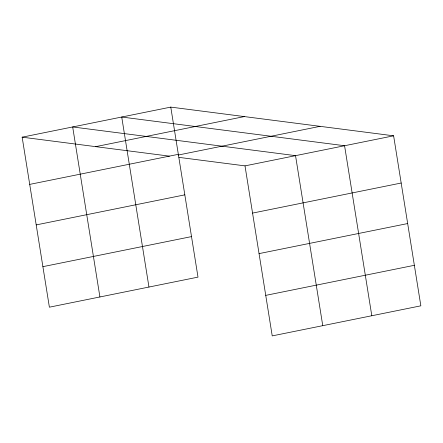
<?xml version="1.0" encoding="UTF-8"?>
<svg xmlns="http://www.w3.org/2000/svg" width="443" height="443" viewBox="0 0 443 443"><rect width="100%" height="100%" fill="white"/><g stroke="black" fill="none" stroke-linecap="round" stroke-linejoin="round"><path stroke-width="0.66" d="M170.771 107.106L197.999 277.124L49.383 307.187L22.15 137.175L170.771 107.106L393.617 135.813L420.85 305.825L272.229 335.894L245.001 165.876L178.95 157.37M95.688 146.644L244.309 116.581M29.714 184.388L178.33 154.325M178.197 155.044L320.079 126.338M245.001 165.876L393.617 135.813M36.204 224.911L184.825 194.848M252.56 213.094L401.181 183.025M42.893 266.664L191.509 236.601M259.05 253.617L407.671 223.549M265.739 295.37L414.36 265.302M22.15 137.175L169.431 156.146M371.804 315.748L344.571 145.73L121.725 117.03L148.959 287.042M322.759 325.671L295.531 155.654L72.68 126.953L99.913 296.965"/></g></svg>
